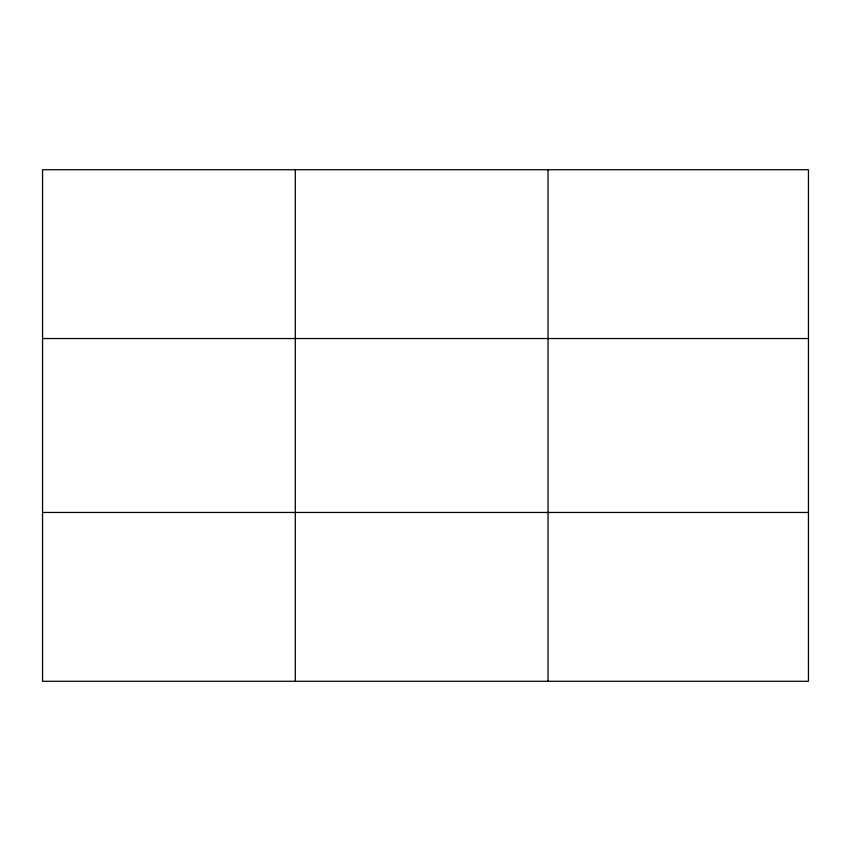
<?xml version="1.0" encoding="UTF-8"?>
<svg xmlns="http://www.w3.org/2000/svg" width="851" height="851" viewBox="0 0 851 851"><rect width="100%" height="100%" fill="white"/><g stroke="black" fill="none" stroke-linecap="round" stroke-linejoin="round"><path stroke-width="1.28" d="M295.297 681.279L295.297 169.721M548.044 681.279L548.044 169.721M42.55 338.538L808.45 338.538M42.55 512.462L808.45 512.462M808.45 657.163L808.45 681.279L42.55 681.279L42.55 169.721L808.45 169.721L808.45 657.163"/></g></svg>
